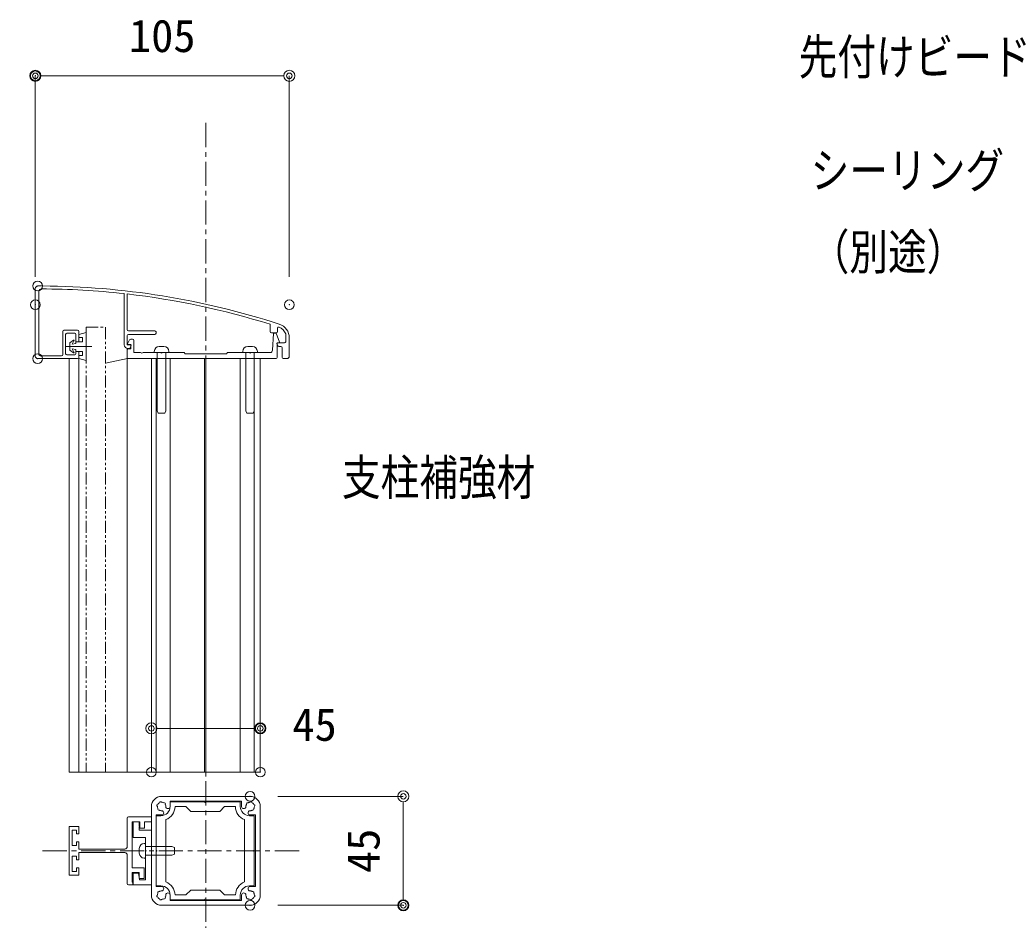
# Model space of a CAD drawing. Units: millimetres, scale not verified. Extents: x -1682 to 1682, y -1188 to 1188.
# Drawn here: x 5.1 to 414.9, y 373.6 to 745.6 of the extents above; entities that cross this region are included whole.
import ezdxf
from ezdxf.enums import TextEntityAlignment as Align

# ---------------------------------------------------------------- set-up
doc = ezdxf.new("R2010")
doc.units = ezdxf.units.MM
doc.header["$LTSCALE"] = 8
doc.header["$PDMODE"] = 32
doc.header["$PDSIZE"] = 4
doc.linetypes.add('USER1', pattern=[2, 1.25, -0.25, 0.25, -0.25])
doc.linetypes.add('USER2', pattern=[1.25, 0.625, -0.125, 0.125, -0.125, 0.125, -0.125])
for name, color, linetype, lineweight in [('0-0_0', 7, 'Continuous', 18), ('0-1_DEFPOINTS', 7, 'Continuous', 18), ('0-3_MOJI', 7, 'Continuous', 18), ('0-4_アンカー', 4, 'Continuous', 18), ('0-6_6ﾊｯﾁﾝｸﾞ', 4, 'Continuous', 18), ('0-8_3中心線', 2, 'USER1', 18), ('0-9_41ｱﾙﾐ', 6, 'Continuous', 18), ('0-A_1手摺寸法', 7, 'Continuous', 18), ('0-D_2a', 1, 'USER2', 18), ('0-E_4アルミ', 6, 'Continuous', 18)]:
    doc.layers.add(name, color=color, linetype=linetype, lineweight=lineweight)
doc.layers.add('0-2_笠木', color=7, linetype='Continuous')
doc.styles.add('ＭＳ ゴシック', font='')
doc.styles.get('ＭＳ ゴシック').set_extended_font_data('MS Gothic')

# ---------------------------------------------------------------- blocks, each defined once
blk = doc.blocks.new('D31')
at = {"layer": '0-1_DEFPOINTS'}
blk.add_point((115.83, 3360.25), dxfattribs=at)
blk = doc.blocks.new('D32')
at = {"layer": '0-1_DEFPOINTS'}
blk.add_point((115.83, 3360.25), dxfattribs=at)
blk = doc.blocks.new('D33')
at = {"layer": '0-1_DEFPOINTS'}
blk.add_point((115.83, 3300.25), dxfattribs=at)
blk = doc.blocks.new('_ORIGIN2')
at = {"layer": '0-0_0'}
blk.add_line((-1, 0), (-2, 0), dxfattribs=at)
for radius in [1, 0.5]:
    blk.add_circle((0, 0), radius, dxfattribs=at)
blk = doc.blocks.new('D38')
at = {"layer": '0-1_DEFPOINTS'}
for p in [(291.43, 2938.53), (291.43, 2848.53), (418.08, 2848.53)]:
    blk.add_point(p, dxfattribs=at)
at = {"layer": '0-A_1手摺寸法'}
for p, q in [((314.43, 2938.53), (418.08, 2938.53)), ((418.08, 2929.33), (418.08, 2857.73)), ((314.43, 2848.53), (418.08, 2848.53))]:
    blk.add_line(p, q, dxfattribs=at)
at = {"layer": '0-A_1手摺寸法', "xscale": 4.6, "yscale": 4.6}
for p, rotation in [((418.08, 2938.53), 90), ((418.08, 2848.53), 270)]:
    blk.add_blockref('_ORIGIN2', p, dxfattribs=dict(at, rotation=rotation))
at = {"layer": '0-A_1手摺寸法', "style": 'ＭＳ ゴシック'}
blk.add_text('45', height=26.98, rotation=90, dxfattribs=at).set_placement((406.58, 2875.13), align=Align.BOTTOM_LEFT)
blk = doc.blocks.new('D39')
at = {"layer": '0-1_DEFPOINTS'}
for p in [(299.83, 2994.71), (209.83, 2958.53), (299.83, 2958.53)]:
    blk.add_point(p, dxfattribs=at)
at = {"layer": '0-A_1手摺寸法'}
for p, q in [((209.83, 2981.53), (209.83, 2994.71)), ((219.03, 2994.71), (290.63, 2994.71)), ((299.83, 2981.53), (299.83, 2994.71))]:
    blk.add_line(p, q, dxfattribs=at)
at = {"layer": '0-A_1手摺寸法', "xscale": 4.6, "yscale": 4.6, "rotation": 180}
blk.add_blockref('_ORIGIN2', (209.83, 2994.71), dxfattribs=at)
at = {"layer": '0-A_1手摺寸法', "xscale": 4.6, "yscale": 4.6}
blk.add_blockref('_ORIGIN2', (299.83, 2994.71), dxfattribs=at)
at = {"layer": '0-A_1手摺寸法', "style": 'ＭＳ ゴシック'}
blk.add_text('45', height=26.98, dxfattribs=at).set_placement((326.36, 2976.31), align=Align.BOTTOM_LEFT)
blk = doc.blocks.new('D40')
at = {"layer": '0-1_DEFPOINTS'}
for p in [(115.83, 3360.25), (-279.33, 3300.25), (115.83, 3300.25)]:
    blk.add_point(p, dxfattribs=at)
at = {"layer": '0-A_1手摺寸法'}
for p, q in [((-279.33, 3369.45), (-279.33, 3378.65)), ((92.83, 3360.25), (-279.33, 3360.25)), ((-279.33, 3360.25), (-279.33, 3300.25)), ((92.83, 3300.25), (-279.33, 3300.25)), ((-279.33, 3291.05), (-279.33, 3281.85))]:
    blk.add_line(p, q, dxfattribs=at)
at = {"layer": '0-A_1手摺寸法', "xscale": 4.6, "yscale": 4.6}
for p, rotation in [((-279.33, 3360.25), 270), ((-279.33, 3300.25), 90)]:
    blk.add_blockref('_ORIGIN2', p, dxfattribs=dict(at, rotation=rotation))
at = {"layer": '0-A_1手摺寸法', "style": 'ＭＳ ゴシック'}
blk.add_text('30', height=26.98, rotation=90, dxfattribs=at).set_placement((-290.83, 3311.85), align=Align.BOTTOM_LEFT)
blk = doc.blocks.new('D41')
at = {"layer": '0-1_DEFPOINTS'}
for p in [(113.83, 3533.94), (113.83, 3344.75), (323.83, 3344.75)]:
    blk.add_point(p, dxfattribs=at)
at = {"layer": '0-A_1手摺寸法'}
for p, q in [((113.83, 3367.75), (113.83, 3533.94)), ((314.63, 3533.94), (123.03, 3533.94)), ((323.83, 3367.75), (323.83, 3533.94))]:
    blk.add_line(p, q, dxfattribs=at)
at = {"layer": '0-A_1手摺寸法', "xscale": 4.6, "yscale": 4.6, "rotation": 180}
blk.add_blockref('_ORIGIN2', (113.83, 3533.94), dxfattribs=at)
at = {"layer": '0-A_1手摺寸法', "xscale": 4.6, "yscale": 4.6}
blk.add_blockref('_ORIGIN2', (323.83, 3533.94), dxfattribs=at)
at = {"layer": '0-A_1手摺寸法', "style": 'ＭＳ ゴシック'}
blk.add_text('105', height=26.98, dxfattribs=at).set_placement((191.23, 3545.44), align=Align.BOTTOM_LEFT)
blk = doc.blocks.new('hbk-145')
at = {"layer": '0-A_1手摺寸法', "color": 3}
for p, q in [((-11.6, 0), (11.6, 0)), ((-11.6, 0), (-10, -6)), ((0, 4.729), (0, -16.998)), ((11.6, 0), (10, -6)), ((-10, -6), (-7.4, -6)), ((-7.4, -3), (-4, -3)), ((-7.4, -3), (-7.4, -6)), ((-4, -3), (-4, -8.4)), ((4, -3), (7.4, -3)), ((4, -3), (4, -8.4)), ((7.4, -3), (7.4, -6)), ((7.4, -6), (10, -6)), ((-3, -13.4), (-5.152, -10.463)), ((-4.78, -10.025), (-2, -11.4)), ((-4, -8.4), (-2.5, -8.4)), ((-3, -13.4), (3, -13.4)), ((-2, -11.4), (-2.5, -8.4)), ((2, -11.4), (2.5, -8.4)), ((2, -11.4), (4.78, -10.025)), ((2.5, -8.4), (4, -8.4)), ((3, -13.4), (5.152, -10.463))]:
    blk.add_line(p, q, dxfattribs=at)
for centre, start, end in [((-4.9, -10.3), 66.37062, 212.90524), ((4.9, -10.3), 327.09476, 113.62938)]:
    blk.add_arc(centre, 0.3, start, end, dxfattribs=at)
blk = doc.blocks.new('A$C594941D8')
at = {"layer": '0-9_41ｱﾙﾐ'}
for p, q in [((0, 2), (0, 58)), ((6.015, 60), (2, 60)), ((3, 3.4), (3, 55.605)), ((73.6, 11.4), (73.6, 53.669)), ((76, 24), (76, 53.398)), ((194.16, 22.4), (194.16, 28.393)), ((200.16, 22.4), (200.16, 25.095)), ((22.7, 3.4), (22.7, 22.4)), ((23.7, 23.4), (35, 23.4)), ((25.1, 4), (25.1, 20)), ((26.1, 21), (32.6, 21)), ((33.6, 20), (33.6, 14)), ((36, 14), (36, 22.4)), ((76, 11.4), (76, 19)), ((98.8, 23), (77, 23)), ((77, 20), (98.8, 20)), ((99.8, 21), (99.8, 22)), ((199.16, 21.4), (195.16, 21.4)), ((207, 14), (207, 20.437)), ((210, 2), (210, 17.096)), ((33.6, 14), (36, 14)), ((78.8, 11.4), (76, 11.4)), ((77.559, 8.4), (76.6, 8.4)), ((78.496, 9.049), (79.175, 10.86)), ((199.821, 12.474), (200.417, 10.684)), ((206, 13), (200.2, 13)), ((201.366, 10), (203, 10)), ((204, 9), (204, 1)), ((2, 0), (35, 0)), ((4, 2.4), (21.7, 2.4)), ((32.6, 3), (26.1, 3)), ((205, 0), (208, 0))]:
    blk.add_line(p, q, dxfattribs=at)
blk.add_lwpolyline([(36, 1), (36, 6), (33.6, 6), (33.6, 4)], dxfattribs=at)
for centre, radius, start, end in [((2, 58), 2, 90, 180), ((5, 55.605), 2, 89.77832, 180), ((2.519, -585.514), 643.124, 83.65448, 89.77832), ((2.519, -585.514), 645.524, 72.02754, 89.68976), ((2.519, -585.514), 643.124, 72.66345, 83.4393), ((201.16, 25.095), 1, 68.44206, 180), ((198, 17.096), 9.6, 20.36413, 68.44206), ((198, 17.096), 12, 0, 72.03027), ((23.7, 22.4), 1, 90, 180), ((26.1, 20), 1, 90, 180), ((32.6, 20), 1, 0, 90), ((35, 22.4), 1, 0, 90), ((77, 24), 1, 180, 270), ((77, 19), 1, 90, 180), ((98.8, 22), 1, 0, 90), ((98.8, 21), 1, 270, 0), ((195.16, 22.4), 1, 180, 270), ((199.16, 22.4), 1, 270, 0), ((76.6, 11.4), 3, 180, 270), ((77.559, 9.4), 1, 270, 339.44395), ((78.8, 11), 0.4, 339.44395, 90), ((200.2, 12.6), 0.4, 90, 198.43495), ((201.366, 11), 1, 198.43495, 270), ((203, 9), 1, 0, 90), ((206, 14), 1, 270, 0), ((2, 2), 2, 180, 270), ((4, 3.4), 1, 180, 270), ((21.7, 3.4), 1, 270, 0), ((26.1, 4), 1, 180, 270), ((32.6, 4), 1, 270, 0), ((35, 1), 1, 270, 0), ((205, 1), 1, 180, 270), ((208, 2), 2, 270, 0)]:
    blk.add_arc(centre, radius, start, end, dxfattribs=at)
blk = doc.blocks.new('A$C11B75666')
at = {"layer": '0-9_41ｱﾙﾐ'}
for p, q in [((120.977, 20.625), (120.117, 6.875)), ((1.99, 15.476), (0.203, 12.171)), ((0.577, 11.631), (3, 11.631)), ((4.4, 16), (2.87, 16)), ((3, 11.631), (3, 8)), ((5.4, 15), (5.4, 5)), ((124, 1), (124, 13)), ((124, 13), (125.4, 13)), ((0, 7.6), (0, 0)), ((123, 0), (0, 0)), ((0.4, 8), (3, 8)), ((10.961, 5), (5.4, 5))]:
    blk.add_line(p, q, dxfattribs=at)
for points in [[(125.775, 13.54), (123.2, 21), (121.376, 21)], [(13.039, 5), (12, 4.4), (10.961, 5)], [(48, 4), (47, 5), (29.439, 5), (28.4, 4.4), (27.361, 5), (13.039, 5)], [(118.121, 5), (102.639, 5), (101.6, 4.4), (100.561, 5), (83, 5), (82, 4), (48, 4)]]:
    blk.add_lwpolyline(points, dxfattribs=at)
for centre, radius, start, end in [((121.376, 20.6), 0.4, 90, 176.42367), ((0.577, 12.031), 0.4, 159.44395, 270), ((2.87, 15), 1, 90, 151.58841), ((4.4, 15), 1, 0, 90), ((125.4, 13.4), 0.4, 270, 20.55605), ((0.4, 7.6), 0.4, 90, 180), ((118.121, 7), 2, 270, 356.42367), ((123, 1), 1, 270, 0)]:
    blk.add_arc(centre, radius, start, end, dxfattribs=at)
blk = doc.blocks.new('A$C73B30195')
at = {"layer": '0-0_0'}
for p, q in [((7, 15.2), (7, 5)), ((7, 15.2), (52, 15.2)), ((13, 10.2), (13, 0)), ((22.961, 10.2), (13, 10.2)), ((48, 10.2), (25.039, 10.2)), ((48, 10.2), (48, 5.33)), ((52, 15.2), (52, 0)), ((0, 5), (3.8, 5)), ((0, 5), (0, 0)), ((0, 0), (13, 0)), ((4.6, 5), (7, 5)), ((42.4, 4.6), (48, 5.33)), ((42.4, 4.6), (42.4, 0)), ((42.4, 0), (52, 0))]:
    blk.add_line(p, q, dxfattribs=at)
blk.add_lwpolyline([(22.961, 10.2), (24, 10.8), (25.039, 10.2)], dxfattribs=at)
blk.add_arc((4.2, 5), 0.4, 0, 180, dxfattribs=at)
blk = doc.blocks.new('A$C6B7A23AF')
at = {"layer": '0-0_0'}
for p, q in [((0, 68), (4, 68)), ((0, 68), (0, 49)), ((4, 68), (4, 62.4)), ((4, 62.4), (9.4, 62.4)), ((4, 58.4), (8.6, 58.4)), ((4, 58.4), (4, 52)), ((9.4, 62.4), (9.4, 58.4)), ((42, 62), (42, 52)), ((42, 62), (51, 62)), ((46, 58), (46, 52)), ((46, 58), (51, 58)), ((51, 62), (51, 58)), ((4, 52), (42, 52)), ((46, 52), (54, 52)), ((54, 52.6), (56, 52.6)), ((54, 52.6), (54, 52)), ((56, 52.6), (56, 49)), ((1, 48), (24.5, 48)), ((26.5, 8), (26.5, 46)), ((29.5, 46), (29.5, 8)), ((31.5, 48), (55, 48)), ((8, 8), (14, 8)), ((8, 8), (8, 0)), ((8, 0), (48, 0)), ((11, 2.6), (11, 6)), ((11, 6), (14, 6)), ((23.5, 2.6), (11, 2.6)), ((14, 8), (14, 6)), ((26.5, 8), (20.5, 8)), ((20.5, 8), (20.5, 6)), ((23.5, 6), (20.5, 6)), ((23.5, 6), (23.5, 2.6)), ((29.5, 8), (35.5, 8)), ((32.5, 6), (35.5, 6)), ((32.5, 6), (32.5, 2.6)), ((32.5, 2.6), (45, 2.6)), ((35.5, 8), (35.5, 6)), ((48, 8), (42, 8)), ((42, 8), (42, 6)), ((45, 6), (42, 6)), ((45, 2.6), (45, 6)), ((48, 8), (48, 0))]:
    blk.add_line(p, q, dxfattribs=at)
for centre, radius, start, end in [((9, 58.4), 0.4, 180, 0), ((1, 49), 1, 180, 270), ((24.5, 46), 2, 0, 90), ((31.5, 46), 2, 90, 180), ((55, 49), 1, 270, 0)]:
    blk.add_arc(centre, radius, start, end, dxfattribs=at)
blk = doc.blocks.new('A$C5EAB0138')
at = {"layer": '0-9_41ｱﾙﾐ'}
for p, q in [((-29, 81), (-0.6, 81)), ((-29, 81), (-29, 77.1)), ((-25, 77), (-16, 77)), ((-12, 73), (-16, 77)), ((-0.338, 80.586), (-0.6, 81)), ((0.338, 80.586), (0.6, 81)), ((0.6, 81), (29, 81)), ((12, 73), (16, 77)), ((25, 77), (16, 77)), ((29, 81), (29, 77.1)), ((-40.5, 41.1), (-40.5, 69.5)), ((-40.5, 69.5), (-36.6, 69.5)), ((-32.5, 14.751), (-32.5, 66.249)), ((-12, 73), (12, 73)), ((32.5, 14.751), (32.5, 66.249)), ((40.5, 69.5), (36.6, 69.5)), ((40.5, 41.1), (40.5, 69.5)), ((-40.086, 40.838), (-40.5, 41.1)), ((40.086, 40.838), (40.5, 41.1)), ((-40.086, 40.162), (-40.5, 39.9)), ((-40.5, 11.5), (-40.5, 39.9)), ((40.086, 40.162), (40.5, 39.9)), ((40.5, 11.5), (40.5, 39.9)), ((-40.5, 11.5), (-36.6, 11.5)), ((40.5, 11.5), (36.6, 11.5)), ((-29, 0), (-29, 3.9)), ((-29, 0), (-0.6, 0)), ((-25, 4), (-16, 4)), ((-12, 8), (-16, 4)), ((-12, 8), (12, 8)), ((-0.338, 0.414), (-0.6, 0)), ((0.338, 0.414), (0.6, 0)), ((0.6, 0), (29, 0)), ((12, 8), (16, 4)), ((25, 4), (16, 4)), ((29, 0), (29, 3.9))]:
    blk.add_line(p, q, dxfattribs=at)
for centre, radius, start, end in [((-36.6, 77.1), 7.6, 270, 0), ((-36.6, 77.1), 11.6, 290.69837, 359.50606), ((0, 80.8), 0.4, 212.33353, 327.66647), ((36.6, 77.1), 11.6, 180, 249.30163), ((36.6, 77.1), 7.6, 180, 270), ((-40.3, 40.5), 0.4, 302.33353, 57.66647), ((40.3, 40.5), 0.4, 122.33353, 237.66647), ((-36.6, 3.9), 7.6, 0, 90), ((-36.6, 3.9), 11.6, 0.49394, 69.30163), ((36.6, 3.9), 11.6, 110.69837, 179.50606), ((36.6, 3.9), 7.6, 90, 180), ((0, 0.2), 0.4, 32.33353, 147.66647)]:
    blk.add_arc(centre, radius, start, end, dxfattribs=at)

msp = doc.modelspace()

# ---------------------------------------------------------------- linework, layer by layer
at = {"layer": '0-0_0'}
for p, q in [((25.469, 605.61), (25.469, 434.752)), ((29.469, 605.61), (29.469, 434.752)), ((49.619, 605.61), (40.469, 603.705)), ((49.469, 605.61), (49.469, 434.752)), ((59.469, 605.61), (59.469, 434.752)), ((104.469, 605.61), (104.469, 434.752))]:
    msp.add_line(p, q, dxfattribs=at)
at = {"layer": '0-1_DEFPOINTS'}
msp.add_line((25.469, 434.752), (104.469, 434.752), dxfattribs=at)
at = {"layer": '0-6_6ﾊｯﾁﾝｸﾞ'}
for p, q in [((64.659, 610.61), (62.659, 610.61)), ((99.259, 610.61), (101.259, 610.61)), ((60.659, 608.61), (60.659, 608.31)), ((66.459, 608.11), (60.859, 608.11)), ((61.909, 608.11), (61.909, 584.071)), ((65.409, 608.11), (65.409, 584.071)), ((66.659, 608.61), (66.659, 608.31)), ((97.259, 608.61), (97.259, 608.31)), ((97.459, 608.11), (103.059, 608.11)), ((98.509, 608.11), (98.509, 584.071)), ((102.009, 608.11), (102.009, 584.071)), ((103.259, 608.61), (103.259, 608.31)), ((61.909, 584.071), (62.323, 583.071)), ((64.995, 583.071), (62.323, 583.071)), ((65.409, 584.071), (64.995, 583.071)), ((98.509, 584.071), (98.923, 583.071)), ((98.923, 583.071), (101.595, 583.071)), ((102.009, 584.071), (101.595, 583.071)), ((54.469, 403.252), (54.469, 401.252)), ((56.469, 405.252), (56.769, 405.252)), ((56.969, 405.052), (56.969, 399.452)), ((56.969, 404.002), (67.969, 404.002)), ((67.969, 404.002), (68.969, 403.587)), ((68.969, 403.587), (68.969, 400.916)), ((56.469, 399.252), (56.769, 399.252)), ((56.969, 400.502), (67.969, 400.502)), ((67.969, 400.502), (68.969, 400.916))]:
    msp.add_line(p, q, dxfattribs=at)
for centre, radius, start, end in [((62.659, 608.61), 2, 90, 180), ((64.659, 608.61), 2, 0, 90), ((99.259, 608.61), 2, 90, 180), ((101.259, 608.61), 2, 0, 90), ((60.859, 608.31), 0.2, 180, 270), ((66.459, 608.31), 0.2, 270, 0), ((97.459, 608.31), 0.2, 180, 270), ((103.059, 608.31), 0.2, 270, 0), ((56.469, 403.252), 2, 90, 180), ((56.769, 405.052), 0.2, 0, 90), ((56.469, 401.252), 2, 180, 270), ((56.769, 399.452), 0.2, 270, 0)]:
    msp.add_arc(centre, radius, start, end, dxfattribs=at)
at = {"layer": '0-8_3中心線'}
for p, q in [((81.969, 702.96), (81.969, -731.182)), ((14.482, 402.252), (122.276, 402.252))]:
    msp.add_line(p, q, dxfattribs=at)
at = {"layer": '0-9_41ｱﾙﾐ'}
for p, q in [((61.469, 605.61), (61.469, 434.752)), ((101.969, 605.61), (61.469, 605.61)), ((67.219, 605.61), (67.219, 434.752)), ((81.419, 605.61), (81.419, 434.752)), ((82.019, 605.61), (82.019, 434.752)), ((96.219, 605.61), (96.219, 434.752)), ((101.969, 605.61), (101.969, 434.752))]:
    msp.add_line(p, q, dxfattribs=at)
at = {"layer": '0-D_2a'}
for p, q in [((32.469, 618.61), (32.469, 434.752)), ((32.469, 618.61), (40.469, 618.61)), ((40.469, 618.61), (40.469, 434.752))]:
    msp.add_line(p, q, dxfattribs=at)
at = {"layer": '0-E_4アルミ'}
for p, q in [((63.669, 424.752), (100.269, 424.752)), ((67.169, 420.552), (67.169, 422.752)), ((67.169, 422.752), (96.769, 422.752)), ((96.769, 420.552), (96.769, 422.752)), ((59.469, 420.552), (59.469, 383.952)), ((104.469, 420.552), (104.469, 383.952)), ((61.469, 417.052), (61.469, 387.452)), ((61.469, 417.052), (63.669, 417.052)), ((102.469, 417.052), (100.269, 417.052)), ((102.469, 417.052), (102.469, 387.452)), ((61.469, 387.452), (63.669, 387.452)), ((102.469, 387.452), (100.269, 387.452)), ((67.169, 383.952), (67.169, 381.752)), ((67.169, 381.752), (96.769, 381.752)), ((96.769, 383.952), (96.769, 381.752)), ((63.669, 379.752), (100.269, 379.752))]:
    msp.add_line(p, q, dxfattribs=at)
for centre, radius, start, end in [((63.669, 420.552), 4.2, 90, 180), ((63.281, 422.001), 0.5, 105, 172.97569), ((63.281, 422.001), 0.5, 37.02431, 105), ((63.669, 420.552), 1.75, 75, 89.64111), ((63.669, 420.552), 1.75, 60.35889, 75), ((64.73, 421.612), 0.5, 45, 112.97569), ((99.208, 421.612), 0.5, 67.02431, 135), ((100.269, 420.552), 1.75, 105, 119.64111), ((100.269, 420.552), 1.75, 90.35889, 105), ((100.657, 422.001), 0.5, 75, 142.97569), ((100.269, 420.552), 4.2, 360, 90), ((100.657, 422.001), 0.5, 7.02431, 75), ((62.22, 420.94), 0.5, 165, 232.97569), ((62.22, 420.94), 0.5, 97.02431, 165), ((63.669, 420.552), 1.75, 180.35889, 195), ((63.669, 420.552), 1.75, 195, 209.64111), ((62.608, 419.491), 0.5, 157.02431, 225), ((63.669, 420.552), 1.75, 135, 149.64111), ((62.608, 419.491), 0.5, 225, 292.97569), ((63.669, 420.552), 1.75, 120.35889, 135), ((63.669, 420.552), 1.75, 240.35889, 255), ((63.669, 420.552), 1.75, 255, 269.64111), ((63.669, 417.927), 0.875, 270, 90), ((64.73, 421.612), 0.5, 337.02431, 45), ((63.669, 420.552), 1.75, 15, 29.64111), ((63.669, 420.552), 1.75, 0, 15), ((66.294, 420.552), 0.875, 180, 0), ((97.644, 420.552), 0.875, 180, 360), ((100.269, 420.552), 1.75, 165, 180), ((100.269, 420.552), 1.75, 150.35889, 165), ((99.208, 421.612), 0.5, 135, 202.97569), ((100.269, 417.927), 0.875, 90, 270), ((100.269, 420.552), 1.75, 270.35889, 285), ((100.269, 420.552), 1.75, 285, 299.64111), ((101.33, 419.491), 0.5, 247.02431, 315), ((100.269, 420.552), 1.75, 45, 59.64111), ((100.269, 420.552), 1.75, 30.35889, 45), ((101.33, 419.491), 0.5, 315, 22.97569), ((101.718, 420.94), 0.5, 15, 82.97569), ((100.269, 420.552), 1.75, 330.35889, 345), ((100.269, 420.552), 1.75, 345, 359.64111), ((101.718, 420.94), 0.5, 307.02431, 15), ((62.608, 385.012), 0.5, 135, 202.97569), ((62.608, 385.012), 0.5, 67.02431, 135), ((63.669, 383.952), 1.75, 105, 119.64111), ((63.669, 383.952), 1.75, 90.35889, 105), ((63.669, 386.577), 0.875, 270, 90), ((100.269, 386.577), 0.875, 90, 270), ((100.269, 383.952), 1.75, 75, 89.64111), ((100.269, 383.952), 1.75, 60.35889, 75), ((101.33, 385.012), 0.5, 45, 112.97569), ((101.33, 385.012), 0.5, 337.02431, 45), ((63.669, 383.952), 4.2, 180, 270), ((62.22, 383.563), 0.5, 127.02431, 195), ((62.22, 383.563), 0.5, 195, 262.97569), ((63.669, 383.952), 1.75, 165, 179.64111), ((63.669, 383.952), 1.75, 150.35889, 165), ((63.669, 383.952), 1.75, 210.35889, 225), ((63.669, 383.952), 1.75, 225, 239.64111), ((63.281, 382.503), 0.5, 187.02431, 255), ((63.281, 382.503), 0.5, 255, 322.97569), ((63.669, 383.952), 1.75, 270.35889, 285), ((63.669, 383.952), 1.75, 285, 299.64111), ((64.73, 382.891), 0.5, 247.02431, 315), ((64.73, 382.891), 0.5, 315, 22.97569), ((63.669, 383.952), 1.75, 330.35889, 345), ((63.669, 383.952), 1.75, 345, 0), ((66.294, 383.952), 0.875, 0, 180), ((97.644, 383.952), 0.875, 360, 180), ((100.269, 383.952), 1.75, 180, 195), ((100.269, 383.952), 1.75, 195, 209.64111), ((99.208, 382.891), 0.5, 157.02431, 225), ((99.208, 382.891), 0.5, 225, 292.97569), ((100.269, 383.952), 1.75, 240.35889, 255), ((100.269, 383.952), 1.75, 255, 269.64111), ((100.657, 382.503), 0.5, 217.02431, 285), ((100.269, 383.952), 4.2, 270, 360), ((100.657, 382.503), 0.5, 285, 352.97569), ((100.269, 383.952), 1.75, 300.35889, 315), ((100.269, 383.952), 1.75, 315, 329.64111), ((101.718, 383.563), 0.5, 277.02431, 345), ((100.269, 383.952), 1.75, 15, 29.64111), ((100.269, 383.952), 1.75, 0.35889, 15), ((101.718, 383.563), 0.5, 345, 52.97569)]:
    msp.add_arc(centre, radius, start, end, dxfattribs=at)

# ---------------------------------------------------------------- block references
at = {"layer": '0-2_笠木', "xscale": 0.5, "yscale": 0.5}
msp.add_blockref('A$C594941D8', (11.469, 605.61), dxfattribs=at)
at = {"layer": '0-4_アンカー', "xscale": 0.5, "yscale": 0.5}
msp.add_blockref('A$C11B75666', (49.469, 605.61), dxfattribs=at)
at = {"layer": '0-9_41ｱﾙﾐ', "xscale": 0.5, "yscale": 0.5}
msp.add_blockref('A$C5EAB0138', (81.719, 382.002), dxfattribs=at)
at = {"layer": '0-A_1手摺寸法', "xscale": 0.5, "yscale": 0.5}
for name in ['D41', 'D40', 'D31', 'D32', 'D33', 'D39', 'D38']:
    msp.add_blockref(name, (-45.445, -1044.515), dxfattribs=at)
at = {"layer": '0-A_1手摺寸法', "xscale": 0.5, "yscale": 0.5, "rotation": 270}
msp.add_blockref('hbk-145', (32.469, 610.61), dxfattribs=at)
at = {"layer": '0-E_4アルミ', "xscale": 0.5, "yscale": 0.5, "rotation": 270}
for name, p in [('A$C6B7A23AF', (25.469, 416.252)), ('A$C73B30195', (51.869, 414.252))]:
    msp.add_blockref(name, p, dxfattribs=at)

# ---------------------------------------------------------------- texts
at = {"layer": '0-3_MOJI', "style": 'ＭＳ ゴシック', "width": 0.8}
for s, p in [('先付けビード', (327.01, 718.575)), ('シーリング', (331.966, 671.656)), ('（別途）', (331.966, 637.98)), ('支柱補強材', (138.21, 544.818))]:
    msp.add_text(s, height=14.66, dxfattribs=at).set_placement(p, align=Align.BOTTOM_LEFT)

doc.saveas('drawing.dxf')
